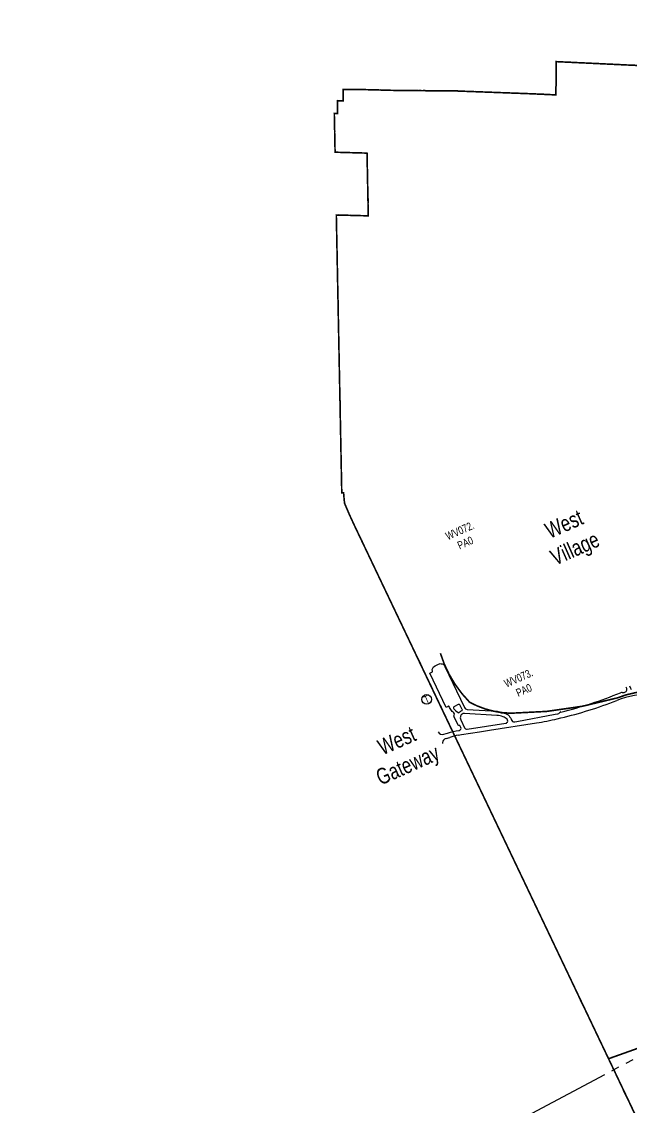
# Model space of a CAD drawing. Extents: x -12122 to 209056, y 8433 to 204611.
# Drawn here: x -12122 to 33530, y 68811 to 150164 of the extents above; entities that cross this region are included whole.
import ezdxf

# ---------------------------------------------------------------- set-up
doc = ezdxf.new("R2010")
doc.units = 0
doc.header["$LTSCALE"] = 1200
doc.header["$MEASUREMENT"] = 0
for name, pattern in [('BOUNDARY', [1.75, 1.25, -0.1, 0.1, -0.1, 0.1, -0.1]), ('DASHED2', [0.375, 0.25, -0.125]), ('PHANTOM2', [1.25, 0.625, -0.125, 0.125, -0.125, 0.125, -0.125])]:
    doc.linetypes.add(name, pattern=pattern)
for name, color, linetype in [('a-note-blocks', 3, 'Continuous'), ('a-note-parcel', 3, 'Continuous'), ('a-site-buildable', 4, 'Continuous'), ('a-site-road-2017', 1, 'Continuous'), ('a-xref', 7, 'Continuous'), ('TOWN_LINES', 5, 'Continuous')]:
    doc.layers.add(name, color=color, linetype=linetype)
doc.layers.add('a-site-districts', color=7, linetype='DASHED2', true_color=0x0024c5)
doc.layers.add('OnBaseBoundary-ft', color=2, linetype='PHANTOM2', true_color=0xffff00)
doc.styles.add('SWISS_LIGHT', font='swissl.ttf', dxfattribs={"width": 0.75})

# ---------------------------------------------------------------- blocks, each defined once
blk = doc.blocks.new('phase-prop')
at = {"layer": 'OnBaseBoundary-ft', "const_width": 120}
blk.add_lwpolyline([(35520, 64699), (24377, 88095), (20305, 96645), (16772, 104062), (12794, 112414), (12410, 113248), (12050, 114092), (11984, 114859), (11848, 114856), (11688, 123016), (11439, 135678), (13832, 135617), (13739, 140317), (11346, 140384), (11289, 143283), (11529, 143283), (11532, 144243), (11952, 144241), (11955, 145081), (13645, 145073), (15814, 145016), (20483, 144971), (25930, 144768), (27882, 144680), (27914, 147172), (38002, 146695)], dxfattribs=at)
at = {"layer": 'OnBaseBoundary-ft'}
blk.add_lwpolyline([(38003, 146696), (27915, 147175), (27883, 144682), (27883, 144682), (25930, 144770), (20484, 144974), (15814, 145020), (13645, 145078), (11956, 145086), (11953, 144246), (11533, 144248), (11530, 143288), (11290, 143288), (11346, 140390), (13739, 140322), (13832, 135621), (11438, 135683), (11844, 114861), (11980, 114863), (12045, 114097, 0.013522), (12789, 112419), (16766, 104066), (20297, 96648), (23908, 89064), (35507, 64700)], format="xyb", dxfattribs=at)
at = {"layer": 'TOWN_LINES', "linetype": 'BOUNDARY', "ltscale": 5, "flags": 128}
blk.add_lwpolyline([(-12122, 47963), (179386, 150164)], dxfattribs=at)
blk = doc.blocks.new('Parkway-flat-1')
at = {"layer": 'a-site-road-2017'}
for p, q in [((22855858, 27686369), (22856135, 27686332)), ((22856786, 27686234), (22857031, 27686172)), ((22857031, 27686172), (22858356, 27685810)), ((22858356, 27685810), (22859069, 27685615)), ((22859069, 27685615), (22862513, 27684683)), ((22861222, 27685375), (22864064, 27684705)), ((22864064, 27684705), (22864264, 27684665)), ((22869736, 27684293), (22869738, 27684400)), ((22870025, 27684398), (22870007, 27684213)), ((22868403, 27683796), (22868708, 27683781)), ((22869444, 27684117), (22869553, 27684115)), ((22869729, 27684244), (22869736, 27684293))]:
    blk.add_line(p, q, dxfattribs=at)
for points in [[(22855511, 27687053, 0.367555), (22855840, 27686722), (22856009, 27686706), (22856118, 27686693, -0.031679), (22857004, 27686526, 0.233459), (22857160, 27686559, 0.237064), (22857206, 27686657), (22857203, 27686773, 0.267949), (22857140, 27686876, -0.267949), (22857077, 27686978), (22857061, 27687613, -0.279125), (22857122, 27687721, 0.404109), (22857170, 27687881, -0.035129), (22857104, 27688036, -0.076883), (22857038, 27688397), (22857037, 27688462, 0.414214), (22857000, 27688497), (22856820, 27688492), (22856744, 27691335), (22856908, 27691339, 0.356394), (22856966, 27691389, -0.356394), (22857311, 27691686), (22857599, 27691694, -0.198912), (22857856, 27691595, -0.198912), (22857968, 27691343), (22858060, 27687918, 0.267949), (22858188, 27687716), (22860189, 27686672, -0.162278), (22860294, 27686563, 0.162278), (22860400, 27686454), (22860508, 27686397, -0.310292), (22860891, 27685677, 0.370089), (22861066, 27685419), (22861222, 27685375)], [(22857541, 27687753, -0.114557), (22857782, 27687794, 0.440275), (22857845, 27687855), (22857836, 27688207, 0.414214), (22857713, 27688324), (22857403, 27688315, 0.488506), (22857291, 27688163), (22857305, 27688117), (22857363, 27687979), (22857464, 27687781, 0.391173), (22857541, 27687753)], [(22857449, 27686538, 0.330743), (22857582, 27686370), (22860400, 27685600, 0.317837), (22860596, 27685671, 0.240136), (22860618, 27685833, 0.122107), (22860428, 27686123, 0.066994), (22860036, 27686400), (22857887, 27687521, 0.332121), (22857533, 27687464, 0.201569), (22857432, 27687204), (22857449, 27686538)]]:
    blk.add_lwpolyline(points, format="xyb", dxfattribs=at)
for centre, radius, start, end in [((22855803, 27686013), 360, 102.67382, 161.86661), ((22855803, 27686013), 360, 81.14208, 102.67382), ((22855854, 27682250), 4091, 76.83107, 86.05592), ((22870107, 27715118), 31368, 255.98955, 258.89599), ((22870107, 27715118), 31368, 258.89599, 266.8869), ((22864309, 27684901), 240, 259.13926, 291.16225), ((22864483, 27684454), 240, 79.60704, 111.16225), ((22870107, 27715118), 30936, 259.60704, 268.3074), ((22868408, 27677068), 6720, 64.25229, 87.44409), ((22869186, 27683956), 240, 56.75219, 88.3074), ((22869449, 27684357), 240, 236.75219, 268.77517), ((22869556, 27684295), 180, 268.97679, 343.67193), ((22870203, 27684170), 201, 167.68422, 204.1666)]:
    blk.add_arc(centre, radius, start, end, dxfattribs=at)

msp = doc.modelspace()

# ---------------------------------------------------------------- linework, layer by layer
at = {"layer": 'a-note-blocks'}
msp.add_circle((18209, 99377), 360, dxfattribs=at)
msp.add_circle((18209, 99377), 360, dxfattribs=at)
at = {"layer": 'a-site-districts', "const_width": 120}
for points in [[(19233, 102838, 0.120059), (21424, 99165, 0.120059), (24499, 98341, 0.069204), (32477, 99489)], [(65575, 96318, 0.051002), (62576, 95278), (58353, 93312, -0.253893), (46926, 94017), (39155, 98877, 0.2381), (32477, 99489)]]:
    msp.add_lwpolyline(points, format="xyb", dxfattribs=at)
msp.add_lwpolyline([(52542, 74322), (44849, 71236), (43134, 76484), (31851, 72458)], dxfattribs=at)

# ---------------------------------------------------------------- block references
at = {"layer": 'a-site-buildable', "rotation": 23.94013698842529}
msp.add_blockref('Parkway-flat-1', (-9635277, -34482552), dxfattribs=at)
at = {"layer": 'a-xref'}
msp.add_blockref('phase-prop', (0, 0), dxfattribs=at)

# ---------------------------------------------------------------- texts
at = {"layer": 'a-note-blocks', "attachment_point": 5, "rotation": 23.94014, "style": 'SWISS_LIGHT'}
for s, insert, char_height in [('WV072.', (20695, 112023), 600), ('WV073.', (25084, 100976), 600), ('T', (18209, 99377), 562)]:
    msp.add_mtext(s, dxfattribs=dict(at, insert=insert, char_height=char_height))
at = {"layer": 'a-note-parcel', "char_height": 600, "attachment_point": 5, "rotation": 23.94014, "style": 'SWISS_LIGHT'}
for insert in [(21100, 111113), (25488, 100066)]:
    msp.add_mtext('PA0', dxfattribs=dict(at, insert=insert))
at = {"layer": 'a-site-districts', "char_height": 1200, "attachment_point": 5, "rotation": 23.94014, "style": 'SWISS_LIGHT'}
for s, insert in [('West\\PVillage', (28972, 111449)), ('West\\PGateway', (16446, 95222))]:
    msp.add_mtext(s, dxfattribs=dict(at, insert=insert))

doc.saveas('drawing.dxf')
